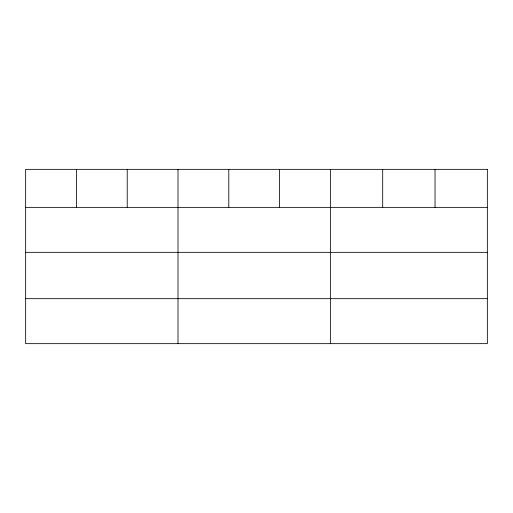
<?xml version="1.0" encoding="UTF-8"?>
<svg xmlns="http://www.w3.org/2000/svg" width="513" height="513" viewBox="0 0 513 513"><rect width="100%" height="100%" fill="white"/><g stroke="black" fill="none" stroke-linecap="round" stroke-linejoin="round"><path stroke-width="0.77" d="M25.65 207.361L487.35 207.361M25.65 252.338L487.35 252.338M25.65 298.675L487.35 298.675M435.024 169.348L435.024 207.361M382.698 169.348L382.698 207.361M330.372 169.348L330.372 343.652M279.585 169.348L279.585 207.361M228.798 169.348L228.798 207.361M178.011 169.348L178.011 343.652M127.224 169.348L127.224 207.361M76.437 169.348L76.437 207.361M487.35 169.348L25.65 169.348L25.65 343.652L487.35 343.652L487.35 169.348"/></g></svg>
